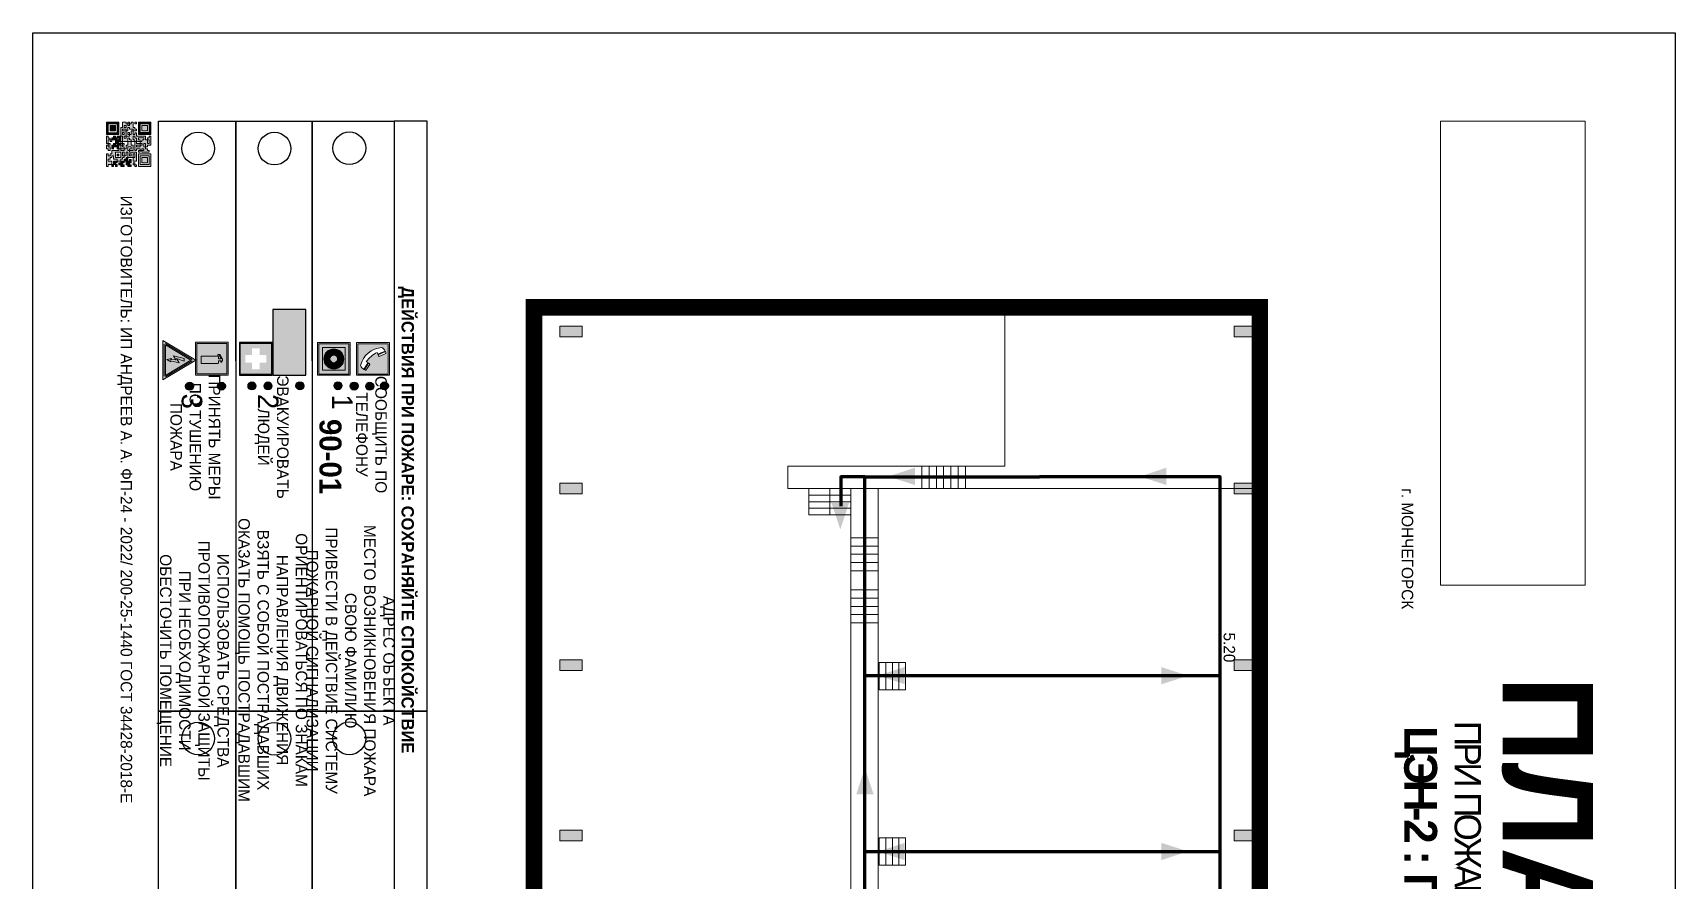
# Model space of a CAD drawing. Header units: millimetres. Extents: x 13810 to 67229, y 12374 to 21950.
# Drawn here: x 30417.2 to 30817.2, y 14943.4 to 15149.9 of the extents above; entities that cross this region are included whole.
import ezdxf

# ---------------------------------------------------------------- set-up
doc = ezdxf.new("R2010")
doc.units = ezdxf.units.MM
doc.layers.add('План_Штампы', color=7, linetype='Continuous')
doc.styles.add('обычный', font='arial.ttf')
picture_1 = doc.add_image_def('image1.jpg', size_in_pixel=(337, 105))

# ---------------------------------------------------------------- blocks, each defined once
blk = doc.blocks.new('A$C3E6D3DDE')
at = {"lineweight": 5}
h = blk.add_hatch(color=40, dxfattribs=at)
h.paths.add_polyline_path([(24.1, 1.45), (16.46, -11.35), (31.74, -11.35)])
h.paths.add_polyline_path([(24.09, -0.46), (30.03, -10.41), (18.14, -10.41)], flags=16)
h.paths.add_polyline_path([(24.54, -3.08), (23.41, -6.02), (25.13, -5.01), (24.33, -8.5), (24.82, -8.27), (23.79, -9.86), (23.4, -8.04), (23.8, -8.43), (24.04, -6.29), (22.39, -7.25), (23.44, -3.08)], flags=0)
h = blk.add_hatch(color=256, dxfattribs=at)
h.paths.add_polyline_path([(24.37, 0.03, 0.567511), (23.82, 0.03), (17.59, -10.4, 0.582454), (17.86, -10.88), (30.32, -10.88, 0.582149), (30.6, -10.4)])
h.paths.add_polyline_path([(24.09, -0.46), (18.14, -10.41), (30.03, -10.41)], flags=16)
h.paths.add_polyline_path([(24.54, -3.08), (23.41, -6.02), (25.13, -5.01), (24.33, -8.5), (24.82, -8.27), (23.79, -9.86), (23.4, -8.04), (23.8, -8.43), (24.04, -6.29), (22.39, -7.25), (23.44, -3.08)], flags=0)
h = blk.add_hatch(color=40, dxfattribs=at)
h.paths.add_polyline_path([(24.09, -0.46), (18.14, -10.41), (30.03, -10.41)])
h.paths.add_polyline_path([(24.82, -8.27), (23.79, -9.86), (23.4, -8.04), (23.8, -8.43), (24.04, -6.29), (22.39, -7.25), (23.44, -3.08), (24.54, -3.08), (23.41, -6.02), (25.13, -5.01), (24.33, -8.5)], flags=16)
at = {"color": 40, "lineweight": 5}
for p, q in [((16.46, -11.35), (24.1, 1.45)), ((24.1, 1.45), (31.74, -11.35))]:
    blk.add_line(p, q, dxfattribs=at)
at = {"lineweight": 5}
for p, q in [((17.59, -10.4), (23.82, 0.03)), ((24.37, 0.03), (30.6, -10.4)), ((18.14, -10.41), (24.09, -0.46)), ((23.44, -3.08), (22.39, -7.25)), ((22.39, -7.25), (24.04, -6.29)), ((23.41, -6.02), (24.54, -3.08)), ((25.13, -5.01), (23.41, -6.02)), ((24.54, -3.08), (23.44, -3.08)), ((24.04, -6.29), (23.8, -8.43)), ((24.09, -0.46), (30.03, -10.41)), ((24.33, -8.5), (25.13, -5.01)), ((17.86, -10.88), (30.32, -10.88)), ((18.14, -10.41), (30.03, -10.41)), ((23.8, -8.43), (23.4, -8.04)), ((23.4, -8.04), (23.79, -9.86)), ((23.79, -9.86), (24.82, -8.27)), ((24.82, -8.27), (24.33, -8.5))]:
    blk.add_line(p, q, dxfattribs=at)
at = {"color": 50, "lineweight": 5}
blk.add_line((31.74, -11.35), (16.46, -11.35), dxfattribs=at)
blk = doc.blocks.new('QR')
at = {"lineweight": 0}
h = blk.add_hatch(color=256, dxfattribs=at)
h.dxf.hatch_style = 1
h.paths.add_polyline_path([(9241.16, 2687.38), (9242.01, 2687.38), (9242.01, 2687.83), (9241.59, 2687.83), (9241.59, 2688.68), (9239.45, 2688.68), (9239.45, 2688.25), (9239.86, 2688.25), (9239.86, 2687.83), (9240.29, 2687.83), (9240.29, 2688.25), (9241.16, 2688.25), (9241.16, 2687.83), (9240.29, 2687.83), (9240.29, 2687.38), (9239.45, 2687.38), (9239.45, 2685.22), (9238.57, 2685.22), (9238.57, 2684.8), (9239.02, 2684.8), (9239.02, 2684.37), (9238.13, 2684.37), (9238.13, 2683.92), (9239.02, 2683.92), (9239.02, 2683.5), (9239.44, 2683.5), (9239.44, 2682.64), (9239.87, 2682.64), (9239.87, 2682.18), (9239.44, 2682.18), (9239.44, 2682.64), (9238.13, 2682.64), (9238.13, 2681.76), (9237.71, 2681.76), (9237.71, 2682.64), (9238.13, 2682.64), (9238.13, 2683.07), (9237.27, 2683.07), (9237.27, 2683.51), (9237.71, 2683.51), (9237.71, 2684.37), (9238.13, 2684.37), (9238.13, 2685.22), (9237.71, 2685.22), (9237.71, 2684.8), (9237.28, 2684.8), (9237.28, 2684.38), (9235.98, 2684.38), (9235.98, 2683.92), (9236.4, 2683.92), (9236.4, 2683.49), (9236.84, 2683.49), (9236.84, 2683.07), (9236.4, 2683.07), (9236.4, 2682.64), (9235.98, 2682.64), (9235.98, 2681.76), (9237.29, 2681.76), (9237.29, 2681.33), (9239.43, 2681.33), (9239.43, 2681.76), (9240.74, 2681.76), (9240.74, 2683.05), (9239.87, 2683.05), (9239.87, 2683.5), (9240.29, 2683.5), (9240.29, 2683.91), (9240.74, 2683.91), (9240.74, 2684.81), (9240.29, 2684.81), (9240.29, 2684.79), (9240.29, 2684.37), (9239.45, 2684.37), (9239.45, 2684.8), (9239.87, 2684.8), (9239.87, 2685.21), (9240.74, 2685.21), (9240.74, 2686.1), (9240.29, 2686.1), (9240.29, 2685.64), (9239.86, 2685.64), (9239.86, 2686.95), (9240.29, 2686.95), (9240.29, 2686.52), (9240.74, 2686.52), (9240.74, 2686.1), (9241.16, 2686.1), (9241.16, 2686.53), (9241.59, 2686.53), (9241.59, 2686.1), (9242.02, 2686.1), (9242.02, 2685.21), (9241.59, 2685.21), (9241.59, 2686.1), (9241.16, 2686.1), (9241.16, 2685.21), (9240.74, 2685.21), (9240.74, 2684.81), (9242.89, 2684.81), (9242.89, 2685.22), (9242.47, 2685.22), (9242.47, 2686.11), (9242.89, 2686.11), (9242.89, 2686.52), (9242.46, 2686.52), (9242.46, 2686.95), (9242.89, 2686.95), (9242.89, 2686.52), (9243.32, 2686.52), (9243.32, 2688.26), (9242.9, 2688.26), (9242.9, 2687.83), (9242.47, 2687.83), (9242.47, 2687.38), (9242.01, 2687.38), (9242.01, 2686.94), (9241.16, 2686.94)])
h.paths.add_polyline_path([(9239.02, 2682.18), (9239.02, 2681.76), (9238.54, 2681.76), (9238.54, 2682.18)], flags=16)
h.paths.add_polyline_path([(9237.27, 2682.65), (9237.27, 2682.19), (9236.83, 2682.19), (9236.83, 2682.65)], flags=16)
h = blk.add_hatch(color=256, dxfattribs=at)
h.dxf.hatch_style = 1
h.paths.add_polyline_path([(9238.15, 2687.83), (9236.83, 2687.83), (9236.83, 2686.52), (9238.15, 2686.52)], flags=0)
h.paths.add_polyline_path([(9239.01, 2685.65), (9239.01, 2688.68), (9235.98, 2688.68), (9235.98, 2685.65)])
h.paths.add_polyline_path([(9236.41, 2686.1), (9236.41, 2688.26), (9238.56, 2688.26), (9238.56, 2686.1)], flags=16)
h.paths.add_polyline_path([(9236.83, 2686.52), (9236.83, 2687.83), (9238.15, 2687.83), (9238.15, 2686.52)], flags=0)
h = blk.add_hatch(color=256, dxfattribs=at)
h.dxf.hatch_style = 1
h.paths.add_polyline_path([(9238.15, 2686.52), (9238.15, 2687.83), (9236.83, 2687.83), (9236.83, 2686.52)])
h.paths.add_polyline_path([(9245.91, 2686.52), (9245.91, 2687.83), (9244.59, 2687.83), (9244.59, 2686.52)], flags=0)
h.paths.add_polyline_path([(9246.77, 2685.65), (9246.77, 2688.68), (9243.74, 2688.68), (9243.74, 2685.65)])
h.paths.add_polyline_path([(9244.17, 2686.1), (9244.17, 2688.26), (9246.32, 2688.26), (9246.32, 2686.1)], flags=16)
h.paths.add_polyline_path([(9244.59, 2686.52), (9244.59, 2687.83), (9245.91, 2687.83), (9245.91, 2686.52)], flags=0)
h = blk.add_hatch(color=256, dxfattribs=at)
h.dxf.hatch_style = 1
h.paths.add_polyline_path([(9243.32, 2686.11), (9242.89, 2686.11), (9242.89, 2685.64), (9243.32, 2685.64)])
h.paths.add_polyline_path([(9239.02, 2683.07), (9239.02, 2683.5), (9238.56, 2683.5), (9238.56, 2683.07)])
h.paths.add_polyline_path([(9236.4, 2684.8), (9236.4, 2685.22), (9235.98, 2685.22), (9235.98, 2684.8)])
h.paths.add_polyline_path([(9236.4, 2683.07), (9236.4, 2683.49), (9235.98, 2683.49), (9235.98, 2683.07)])
h = blk.add_hatch(color=256, dxfattribs=at)
h.dxf.hatch_style = 1
h.paths.add_polyline_path([(9240.75, 2681.76), (9240.75, 2681.35), (9241.17, 2681.35), (9241.17, 2681.76)])
h.paths.add_polyline_path([(9241.6, 2682.18), (9241.17, 2682.18), (9241.17, 2681.76), (9241.6, 2681.76)])
h.paths.add_polyline_path([(9242.47, 2681.34), (9242.47, 2682.19), (9242.02, 2682.19), (9242.02, 2681.76), (9241.6, 2681.76), (9241.6, 2681.34)])
h.paths.add_polyline_path([(9239.87, 2678.3), (9239.44, 2678.3), (9239.44, 2677.89), (9241.17, 2677.89), (9241.17, 2678.3), (9240.28, 2678.3), (9240.28, 2678.73), (9239.87, 2678.73)])
h.paths.add_polyline_path([(9240.75, 2678.73), (9240.75, 2679.19), (9240.28, 2679.19), (9240.28, 2678.73)])
h.paths.add_polyline_path([(9241.6, 2678.73), (9241.17, 2678.73), (9241.17, 2678.3), (9241.6, 2678.3)])
h.paths.add_polyline_path([(9242.02, 2678.3), (9241.6, 2678.3), (9241.6, 2677.89), (9242.48, 2677.89), (9242.48, 2678.31), (9242.9, 2678.31), (9242.9, 2678.73), (9242.02, 2678.73)])
h.paths.add_polyline_path([(9246.36, 2684.37), (9246.36, 2684.79), (9245.93, 2684.79), (9245.93, 2684.37)])
h.paths.add_polyline_path([(9246.78, 2685.2), (9246.36, 2685.2), (9246.36, 2684.79), (9246.78, 2684.79)])
h.paths.add_polyline_path([(9245.91, 2687.83), (9244.59, 2687.83), (9244.59, 2686.52), (9245.91, 2686.52)])
h = blk.add_hatch(color=256, dxfattribs=at)
h.dxf.hatch_style = 1
h.paths.add_polyline_path([(9243.32, 2682.64), (9243.32, 2683.07), (9244.62, 2683.07), (9244.62, 2684.37), (9243.74, 2684.37), (9243.74, 2684.8), (9244.62, 2684.8), (9244.62, 2684.37), (9245.48, 2684.37), (9245.48, 2685.22), (9243.32, 2685.22), (9243.32, 2683.5), (9242.89, 2683.5), (9242.89, 2683.06), (9242.01, 2683.06), (9242.01, 2683.91), (9242.47, 2683.91), (9242.47, 2683.5), (9242.89, 2683.5), (9242.89, 2684.38), (9241.59, 2684.38), (9241.59, 2683.91), (9240.74, 2683.91), (9240.74, 2683.05), (9241.59, 2683.05), (9241.59, 2682.64), (9242.47, 2682.64), (9242.47, 2682.19), (9242.91, 2682.19), (9242.91, 2681.34), (9242.48, 2681.34), (9242.48, 2680.91), (9242.91, 2680.91), (9242.91, 2679.17), (9243.75, 2679.17), (9243.75, 2678.73), (9244.2, 2678.73), (9244.2, 2678.3), (9243.75, 2678.3), (9243.75, 2677.88), (9246.78, 2677.88), (9246.78, 2678.3), (9246.35, 2678.3), (9246.35, 2679.19), (9245.48, 2679.19), (9245.48, 2678.31), (9245.05, 2678.31), (9245.05, 2678.73), (9244.62, 2678.73), (9244.62, 2679.19), (9244.2, 2679.19), (9244.2, 2679.61), (9245.05, 2679.61), (9245.05, 2680.46), (9245.48, 2680.46), (9245.48, 2681.34), (9245.04, 2681.34), (9245.04, 2681.76), (9244.63, 2681.76), (9244.63, 2682.19), (9244.21, 2682.19), (9244.21, 2681.76), (9243.32, 2681.76), (9243.32, 2682.19), (9244.21, 2682.19), (9244.21, 2682.64)])
h.paths.add_polyline_path([(9243.75, 2683.49), (9243.75, 2683.92), (9244.21, 2683.92), (9244.21, 2683.49)], flags=16)
h.paths.add_polyline_path([(9243.32, 2681.34), (9244.63, 2681.34), (9244.63, 2680.04), (9243.32, 2680.04)], flags=16)
h.paths.add_polyline_path([(9243.76, 2680.89), (9244.18, 2680.89), (9244.18, 2680.48), (9243.76, 2680.48)], flags=0)
h = blk.add_hatch(color=256, dxfattribs=at)
h.dxf.hatch_style = 1
h.paths.add_polyline_path([(9235.98, 2680.9), (9235.98, 2677.86), (9239.02, 2677.86), (9239.02, 2680.9)])
h.paths.add_polyline_path([(9238.57, 2680.48), (9238.57, 2678.32), (9236.41, 2678.32), (9236.41, 2680.48)], flags=16)
h.paths.add_polyline_path([(9238.15, 2680.05), (9238.15, 2678.74), (9236.83, 2678.74), (9236.83, 2680.05)], flags=0)
h = blk.add_hatch(color=256, dxfattribs=at)
h.dxf.hatch_style = 1
h.paths.add_polyline_path([(9238.15, 2680.05), (9236.83, 2680.05), (9236.83, 2678.74), (9238.15, 2678.74)])
h = blk.add_hatch(color=256, dxfattribs=at)
h.dxf.hatch_style = 1
h.paths.add_polyline_path([(9242.02, 2680.46), (9242.48, 2680.46), (9242.48, 2680.91), (9241.58, 2680.91), (9241.58, 2681.35), (9241.17, 2681.35), (9241.17, 2680.91), (9240.75, 2680.91), (9240.75, 2681.33), (9239.43, 2681.33), (9239.43, 2680.46), (9239.86, 2680.46), (9239.86, 2680.92), (9240.3, 2680.92), (9240.3, 2680.46), (9239.86, 2680.46), (9239.86, 2680.04), (9239.44, 2680.04), (9239.44, 2679.62), (9239.86, 2679.62), (9239.86, 2679.19), (9240.29, 2679.19), (9240.29, 2680.03), (9241.18, 2680.03), (9241.18, 2680.47), (9241.6, 2680.47), (9241.6, 2680.03), (9241.18, 2680.03), (9241.18, 2679.61), (9241.6, 2679.61), (9241.6, 2679.19), (9242.47, 2679.19), (9242.47, 2679.6), (9242.02, 2679.6)])
h = blk.add_hatch(color=256, dxfattribs=at)
h.dxf.hatch_style = 1
h.paths.add_polyline_path([(9244.18, 2680.48), (9244.18, 2680.89), (9243.76, 2680.89), (9243.76, 2680.48)])
h = blk.add_hatch(color=256, dxfattribs=at)
h.dxf.hatch_style = 1
h.paths.add_polyline_path([(9246.36, 2683.07), (9246.78, 2683.07), (9246.78, 2683.92), (9246.36, 2683.92), (9246.36, 2683.49), (9245.92, 2683.49), (9245.92, 2683.92), (9245.06, 2683.92), (9245.06, 2683.49), (9245.48, 2683.49), (9245.48, 2683.07), (9244.62, 2683.07), (9244.62, 2682.65), (9245.05, 2682.65), (9245.05, 2682.18), (9245.48, 2682.18), (9245.48, 2682.65), (9246.36, 2682.65)])
h.paths.add_polyline_path([(9246.78, 2682.18), (9246.36, 2682.18), (9246.36, 2681.75), (9245.92, 2681.75), (9245.92, 2682.18), (9245.48, 2682.18), (9245.48, 2681.34), (9245.48, 2681.34), (9245.94, 2681.34), (9245.94, 2680.91), (9246.36, 2680.91), (9246.36, 2681.34), (9246.78, 2681.34)])
h = blk.add_hatch(color=256, dxfattribs=at)
h.dxf.hatch_style = 1
h.paths.add_polyline_path([(9245.93, 2680.04), (9245.93, 2680.46), (9245.48, 2680.46), (9245.48, 2679.62), (9246.35, 2679.62), (9246.35, 2680.04)])
h.paths.add_polyline_path([(9246.78, 2680.04), (9246.78, 2680.46), (9246.35, 2680.46), (9246.35, 2680.04)])
h.paths.add_polyline_path([(9246.78, 2679.18), (9246.78, 2679.62), (9246.35, 2679.62), (9246.35, 2679.18)])
for points in [[(9237.71, 2685.22), (9238.13, 2685.22), (9238.13, 2684.37), (9237.71, 2684.37), (9237.71, 2683.51), (9237.27, 2683.51), (9237.27, 2683.07), (9238.13, 2683.07), (9238.13, 2682.64), (9237.71, 2682.64), (9237.71, 2681.76), (9238.13, 2681.76), (9238.13, 2682.64), (9239.44, 2682.64), (9239.44, 2683.5), (9239.02, 2683.5), (9239.02, 2683.07), (9238.56, 2683.07), (9238.56, 2683.5), (9239.02, 2683.5), (9239.02, 2683.92), (9238.13, 2683.92), (9238.13, 2684.37), (9239.02, 2684.37), (9239.02, 2684.8), (9238.57, 2684.8), (9238.57, 2685.22), (9239.45, 2685.22), (9239.45, 2687.38), (9240.29, 2687.38), (9240.29, 2687.83), (9239.86, 2687.83), (9239.86, 2688.25), (9239.45, 2688.25), (9239.45, 2688.68), (9241.59, 2688.68), (9241.59, 2687.83), (9242.01, 2687.83), (9242.01, 2687.38), (9242.47, 2687.38), (9242.47, 2687.83), (9242.9, 2687.83), (9242.9, 2688.26), (9243.32, 2688.26), (9243.32, 2686.52), (9242.89, 2686.52), (9242.89, 2686.11), (9243.32, 2686.11), (9243.32, 2685.64), (9242.89, 2685.64), (9242.89, 2686.11), (9242.47, 2686.11), (9242.47, 2685.22), (9242.89, 2685.22), (9242.89, 2684.81), (9240.74, 2684.81), (9240.74, 2683.91), (9241.59, 2683.91), (9241.59, 2684.38), (9242.89, 2684.38), (9242.89, 2683.5), (9242.47, 2683.5), (9242.47, 2683.91), (9242.01, 2683.91), (9242.01, 2683.06), (9242.89, 2683.06), (9242.89, 2683.5), (9243.32, 2683.5), (9243.32, 2685.22), (9245.48, 2685.22), (9245.48, 2684.37), (9244.62, 2684.37), (9244.62, 2683.07), (9245.48, 2683.07), (9245.48, 2683.49), (9245.06, 2683.49), (9245.06, 2683.92), (9245.92, 2683.92), (9245.92, 2683.49), (9246.36, 2683.49), (9246.36, 2683.92), (9246.78, 2683.92), (9246.78, 2683.07), (9246.36, 2683.07), (9246.36, 2682.65), (9245.48, 2682.65), (9245.48, 2682.18), (9245.92, 2682.18), (9245.92, 2681.75), (9246.36, 2681.75), (9246.36, 2682.18), (9246.78, 2682.18), (9246.78, 2681.34), (9246.36, 2681.34), (9246.36, 2680.91), (9245.94, 2680.91), (9245.94, 2681.34), (9245.48, 2681.34), (9245.48, 2680.46), (9245.93, 2680.46), (9245.93, 2680.04), (9246.35, 2680.04), (9246.35, 2680.46), (9246.78, 2680.46), (9246.78, 2680.04), (9246.78, 2680.04), (9246.35, 2680.04), (9246.35, 2679.62), (9246.78, 2679.62), (9246.78, 2679.18), (9246.35, 2679.18), (9246.35, 2678.3), (9246.78, 2678.3), (9246.78, 2677.88), (9243.75, 2677.88), (9243.75, 2678.3), (9244.2, 2678.3), (9244.2, 2678.73), (9243.75, 2678.73), (9243.75, 2679.17), (9242.91, 2679.17), (9242.91, 2680.91), (9242.48, 2680.91), (9242.48, 2680.46), (9242.02, 2680.46), (9242.02, 2679.6), (9242.47, 2679.6), (9242.47, 2679.19), (9241.6, 2679.19), (9241.6, 2679.61), (9241.18, 2679.61), (9241.18, 2680.03), (9240.29, 2680.03), (9240.29, 2679.19), (9240.75, 2679.19), (9240.75, 2678.73), (9240.28, 2678.73), (9240.28, 2678.3), (9241.17, 2678.3), (9241.17, 2678.73), (9241.6, 2678.73), (9241.6, 2678.3), (9242.02, 2678.3), (9242.02, 2678.73), (9242.9, 2678.73), (9242.9, 2678.31), (9242.48, 2678.31), (9242.48, 2677.89), (9241.6, 2677.89), (9241.6, 2678.3), (9241.17, 2678.3), (9241.17, 2677.89), (9239.44, 2677.89), (9239.44, 2678.3), (9239.87, 2678.3), (9239.87, 2678.73), (9240.28, 2678.73), (9240.28, 2679.19), (9240.29, 2679.19), (9239.86, 2679.19), (9239.86, 2679.62), (9239.44, 2679.62), (9239.44, 2680.04), (9239.86, 2680.04), (9239.86, 2680.46), (9239.43, 2680.46), (9239.43, 2681.33), (9237.29, 2681.33), (9237.29, 2681.76), (9235.98, 2681.76), (9235.98, 2682.64), (9236.4, 2682.64), (9236.4, 2683.07), (9235.98, 2683.07), (9235.98, 2683.49), (9236.4, 2683.49), (9236.4, 2683.92), (9235.98, 2683.92), (9235.98, 2684.38), (9237.28, 2684.38), (9237.28, 2684.8), (9237.71, 2684.8), (9237.71, 2685.22), (9237.92, 2685.22)], [(9240.74, 2685.21), (9239.87, 2685.21), (9239.87, 2684.8), (9239.45, 2684.8), (9239.45, 2684.37), (9240.29, 2684.37), (9240.29, 2684.79), (9240.29, 2684.81), (9240.74, 2684.81), (9240.74, 2685.21), (9239.87, 2685.21)], [(9240.74, 2686.1), (9240.74, 2686.52), (9240.29, 2686.52), (9240.29, 2686.95), (9239.86, 2686.95), (9239.86, 2685.64), (9240.29, 2685.64), (9240.29, 2686.1), (9240.74, 2686.1), (9240.74, 2686.52)], [(9244.62, 2684.37), (9244.62, 2684.8), (9243.74, 2684.8), (9243.74, 2684.37), (9244.62, 2684.37)], [(9240.74, 2683.05), (9240.74, 2681.76), (9239.43, 2681.76), (9239.43, 2681.33), (9240.75, 2681.33), (9240.75, 2681.35), (9240.75, 2680.91), (9241.17, 2680.91), (9241.17, 2681.35), (9241.58, 2681.35), (9241.58, 2680.91), (9242.48, 2680.91), (9242.48, 2681.34), (9242.91, 2681.34), (9242.91, 2682.19), (9242.47, 2682.19), (9242.47, 2682.64), (9241.59, 2682.64), (9241.59, 2683.05), (9240.74, 2683.05)], [(9239.86, 2680.46), (9239.86, 2680.92), (9240.3, 2680.92), (9240.3, 2680.46), (9239.86, 2680.46)], [(9240.74, 2683.91), (9240.29, 2683.91), (9240.29, 2683.5), (9239.87, 2683.5), (9239.87, 2683.05), (9240.74, 2683.05), (9240.74, 2683.91)], [(9241.6, 2681.76), (9242.02, 2681.76), (9242.02, 2682.19), (9242.47, 2682.19), (9242.47, 2681.34), (9241.6, 2681.34), (9241.6, 2681.76)], [(9244.62, 2683.07), (9243.32, 2683.07), (9243.32, 2682.64), (9244.21, 2682.64), (9244.21, 2682.19), (9243.32, 2682.19), (9243.32, 2681.76), (9244.21, 2681.76), (9244.21, 2682.19), (9244.63, 2682.19), (9244.63, 2681.76), (9245.04, 2681.76), (9245.04, 2681.34), (9245.48, 2681.34)], [(9245.48, 2680.46), (9245.05, 2680.46), (9245.05, 2679.61), (9244.2, 2679.61), (9244.2, 2679.19), (9244.62, 2679.19), (9244.62, 2678.73), (9245.05, 2678.73), (9245.05, 2678.31), (9245.48, 2678.31), (9245.48, 2679.19), (9246.35, 2679.19), (9246.35, 2679.07)], [(9245.48, 2682.18), (9245.05, 2682.18), (9245.05, 2682.65), (9244.62, 2682.65), (9244.62, 2683.07)], [(9245.48, 2682.18), (9245.48, 2681.34)], [(9246.35, 2679.62), (9245.48, 2679.62), (9245.48, 2680.46)], [(9245.48, 2680.46), (9245.48, 2679.62), (9246.35, 2679.62), (9246.35, 2680.04), (9245.93, 2680.04), (9245.93, 2680.46), (9245.48, 2680.46), (9245.48, 2679.62)], [(9246.35, 2679.62), (9246.35, 2679.18)]]:
    blk.add_lwpolyline(points, dxfattribs=at)
for points in [[(9235.98, 2685.65), (9239.01, 2685.65), (9239.01, 2688.68), (9235.98, 2688.68)], [(9236.41, 2688.26), (9238.56, 2688.26), (9238.56, 2686.1), (9236.41, 2686.1)], [(9240.29, 2687.83), (9241.16, 2687.83), (9241.16, 2688.25), (9240.29, 2688.25)], [(9240.29, 2688.25), (9241.16, 2688.25), (9241.16, 2687.83), (9240.29, 2687.83)], [(9243.74, 2685.65), (9246.77, 2685.65), (9246.77, 2688.68), (9243.74, 2688.68)], [(9244.17, 2688.26), (9246.32, 2688.26), (9246.32, 2686.1), (9244.17, 2686.1)], [(9235.98, 2684.8), (9236.4, 2684.8), (9236.4, 2685.22), (9235.98, 2685.22)], [(9236.83, 2687.83), (9238.15, 2687.83), (9238.15, 2686.52), (9236.83, 2686.52)], [(9241.16, 2686.1), (9240.74, 2686.1), (9240.74, 2685.21), (9241.16, 2685.21)], [(9242.01, 2687.38), (9241.16, 2687.38), (9241.16, 2686.94), (9242.01, 2686.94)], [(9241.16, 2687.38), (9242.01, 2687.38), (9242.01, 2686.94), (9241.16, 2686.94)], [(9241.16, 2686.53), (9241.59, 2686.53), (9241.59, 2686.1), (9241.16, 2686.1)], [(9241.59, 2686.1), (9242.02, 2686.1), (9242.02, 2685.21), (9241.59, 2685.21)], [(9242.89, 2686.52), (9242.46, 2686.52), (9242.46, 2686.95), (9242.89, 2686.95)], [(9244.59, 2687.83), (9245.91, 2687.83), (9245.91, 2686.52), (9244.59, 2686.52)], [(9245.93, 2684.79), (9246.36, 2684.79), (9246.36, 2684.37), (9245.93, 2684.37)], [(9246.36, 2685.2), (9246.78, 2685.2), (9246.78, 2684.79), (9246.36, 2684.79)], [(9235.98, 2677.86), (9239.02, 2677.86), (9239.02, 2680.9), (9235.98, 2680.9)], [(9236.4, 2683.07), (9236.84, 2683.07), (9236.84, 2683.49), (9236.4, 2683.49)], [(9236.41, 2680.48), (9238.57, 2680.48), (9238.57, 2678.32), (9236.41, 2678.32)], [(9236.83, 2682.19), (9237.27, 2682.19), (9237.27, 2682.65), (9236.83, 2682.65)], [(9236.83, 2680.05), (9238.15, 2680.05), (9238.15, 2678.74), (9236.83, 2678.74)], [(9238.54, 2682.18), (9239.02, 2682.18), (9239.02, 2681.76), (9238.54, 2681.76)], [(9239.44, 2682.64), (9239.87, 2682.64), (9239.87, 2682.18), (9239.44, 2682.18)], [(9240.75, 2681.76), (9241.17, 2681.76), (9241.17, 2681.35), (9240.75, 2681.35)], [(9241.17, 2682.18), (9241.6, 2682.18), (9241.6, 2681.76), (9241.17, 2681.76)], [(9241.18, 2680.03), (9241.6, 2680.03), (9241.6, 2680.47), (9241.18, 2680.47)], [(9243.32, 2680.04), (9244.63, 2680.04), (9244.63, 2681.34), (9243.32, 2681.34)], [(9243.75, 2683.92), (9244.21, 2683.92), (9244.21, 2683.49), (9243.75, 2683.49)], [(9243.76, 2680.89), (9244.18, 2680.89), (9244.18, 2680.48), (9243.76, 2680.48)]]:
    blk.add_lwpolyline(points, close=True, dxfattribs=at)
blk = doc.blocks.new('A$C456E1F9C')
at = {"lineweight": 5}
h = blk.add_hatch(color=242, dxfattribs=at)
h.paths.add_polyline_path([(0.51, -1.47), (0.51, -13.26), (12.29, -13.26), (12.29, -1.47)])
h.paths.add_polyline_path([(5.42, -4.95, -0.254479), (4.78, -5.4), (3.52, -2.53, -0.209735), (4.23, -2.4)], flags=16)
h.paths.add_polyline_path([(8.53, -8.6), (10.87, -10.17), (10.54, -10.76), (8.03, -9.13, -0.192251)], flags=16)
h.paths.add_polyline_path([(4.61, -5.49, 0.005518), (3.87, -5.72, 0.128647), (7.49, -10.01, 0.00809), (7.83, -9.33), (10.47, -10.97, -0.16736), (8.99, -12.25, -0.327862), (1.95, -3.95, -0.166952), (3.36, -2.62)], flags=16)
at = {"color": 242, "lineweight": 5}
for p, q in [((0, -13.77), (0, -0.97)), ((12.8, -0.97), (0, -0.97)), ((4.61, -5.49), (3.36, -2.62)), ((3.52, -2.53), (4.78, -5.4)), ((4.23, -2.4), (5.42, -4.95)), ((12.8, -13.77), (12.8, -0.97)), ((7.83, -9.33), (10.47, -10.97)), ((8.03, -9.13), (10.54, -10.76)), ((10.81, -10.12), (8.53, -8.6)), ((10.54, -10.76), (10.8, -10.3)), ((10.8, -10.3), (10.81, -10.12)), ((0, -13.77), (12.8, -13.77))]:
    blk.add_line(p, q, dxfattribs=at)
blk.add_lwpolyline([(0.51, -1.47), (12.29, -1.47), (12.29, -13.26), (0.51, -13.26)], close=True, dxfattribs=at)
for centre, radius, start, end in [((4.59, -5.34), 2.99, 114.28453, 152.19739), ((11.12, -3.31), 9.19, 183.99153, 256.60086), ((4.02, -3.27), 0.891, 76.32839, 123.70924), ((14.98, -39.1), 35.17, 107.14873, 108.41345), ((13.86, -0.94), 11.08, 205.55365, 234.87622), ((4.68, -4.59), 0.824, 276.9621, 334.07228), ((-13.31, 0.8), 23.44, 332.54871, 334.40268), ((8.94, -9.5), 0.989, 114.40924, 157.93883), ((7.87, -9.46), 3, 291.92908, 329.9329)]:
    blk.add_arc(centre, radius, start, end, dxfattribs=at)
blk = doc.blocks.new('A$C54414219')
at = {"true_color": 0xffffff}
h = blk.add_hatch(color=7, dxfattribs=at)
h.paths.add_polyline_path([(2.39, -9.45), (2.39, -18.3), (11.23, -18.3), (11.23, -9.45)], flags=0)
h.paths.add_polyline_path([(10.71, -13.87, -1), (2.92, -13.87, -1)], flags=0)
h.paths.add_polyline_path([(8.3, -13.87, -1), (5.33, -13.87, -1)], flags=0)
h.paths.add_polyline_path([(0.41, -7.47), (0.41, -20.27), (13.21, -20.27), (13.21, -7.47)])
h.paths.add_polyline_path([(0.92, -19.77), (12.71, -19.77), (12.71, -7.98), (0.92, -7.98)], flags=16)
h.paths.add_polyline_path([(11.23, -9.45), (11.23, -18.3), (2.39, -18.3), (2.39, -9.45)], flags=0)
at = {"lineweight": 5}
h = blk.add_hatch(color=242, dxfattribs=at)
h.paths.add_polyline_path([(12.71, -7.98), (0.92, -7.98), (0.92, -19.77), (12.71, -19.77)])
h.paths.add_polyline_path([(11.23, -18.3), (2.39, -18.3), (2.39, -9.45), (11.23, -9.45)], flags=16)
h.paths.add_polyline_path([(10.71, -13.87, -1), (2.92, -13.87, -1)], flags=0)
h.paths.add_polyline_path([(8.3, -13.87, -1), (5.33, -13.87, -1)], flags=0)
at = {"true_color": 0xffffff}
h = blk.add_hatch(color=7, dxfattribs=at)
h.paths.add_polyline_path([(2.39, -9.45), (2.39, -18.3), (11.23, -18.3), (11.23, -9.45)])
h.paths.add_polyline_path([(10.71, -13.87, -1), (2.92, -13.87, -1)], flags=16)
h.paths.add_polyline_path([(8.3, -13.87, -1), (5.33, -13.87, -1)], flags=0)
at = {"lineweight": 5}
h = blk.add_hatch(color=242, dxfattribs=at)
h.paths.add_polyline_path([(2.92, -13.87, 1), (10.71, -13.87, 1)])
h.paths.add_polyline_path([(8.3, -13.87, -1), (5.33, -13.87, -1)], flags=16)
at = {"color": 242, "lineweight": 5}
for p, q in [((0.41, -20.27), (0.41, -7.47)), ((0.41, -7.47), (13.21, -7.47)), ((0.41, -7.47), (13.21, -7.47)), ((13.21, -20.27), (13.21, -7.47)), ((0.41, -20.27), (13.21, -20.27))]:
    blk.add_line(p, q, dxfattribs=at)
for points in [[(0.92, -7.98), (12.71, -7.98), (12.71, -19.77), (0.92, -19.77)], [(2.39, -9.45), (11.23, -9.45), (11.23, -18.3), (2.39, -18.3)]]:
    blk.add_lwpolyline(points, close=True, dxfattribs=at)
for radius in [3.89, 1.49]:
    blk.add_circle((6.81, -13.87), radius, dxfattribs=at)
blk = doc.blocks.new('A$C32E8229D')
at = {"true_color": 0xffffff}
blk.add_hatch(color=7, dxfattribs=at).paths.add_polyline_path([(0, 0), (0, -8), (16, -8), (16, 0)])
h = blk.add_hatch(color=126)
h.paths.add_polyline_path([(0.2, -0.2), (15.8, -0.2), (15.8, -7.8), (0.2, -7.8)])
h.paths.add_polyline_path([(13.49, -2.05), (12.08, -2.05), (11.37, -2.63, 0.162397), (11.29, -2.84), (11.29, -3.63), (10.35, -3.63), (10.35, -4.05), (11.68, -4.05), (11.68, -3.48), (12.26, -4.28), (11.29, -5.1), (11.29, -6.78), (11.85, -6.78), (11.85, -5.44), (12.8, -4.64), (12.8, -5.94), (14.46, -5.94), (14.46, -5.39), (13.45, -5.39), (13.45, -3.97), (12.46, -2.59), (13.15, -2.59), (13.69, -3.34), (14.18, -3)], flags=16)
h.paths.add_polyline_path([(10.74, -1.82, 1), (11.8, -1.82, 1)], flags=16)
h.paths.add_polyline_path([(9.39, -3.59), (5.99, -3.59), (6.56, -3.03), (5.91, -3.03), (5.1, -3.83), (5.91, -4.64), (6.56, -4.64), (5.99, -4.09), (9.39, -4.09)], flags=16)
h.paths.add_polyline_path([(4.29, -1.08), (1.72, -1.08), (1.72, -6.6), (4.29, -6.6)], flags=16)
at = {"color": 126}
blk.add_lwpolyline([(16, -8), (0, -8), (0, 0), (16, 0)], close=True, dxfattribs=at)
blk = doc.blocks.new('A$C18900ED3')
h = blk.add_hatch(color=126)
h.paths.add_polyline_path([(-0.18, -0.18), (-7.02, -0.18), (-7.02, -7.02), (-0.18, -7.02)])
h.paths.add_polyline_path([(-5.89, -4.46), (-5.89, -2.77), (-4.46, -2.77), (-4.46, -1.31), (-2.77, -1.31), (-2.77, -2.77), (-1.33, -2.77), (-1.33, -4.46), (-2.77, -4.46), (-2.77, -5.89), (-4.46, -5.89), (-4.46, -4.46)], flags=16)
at = {"color": 126}
for p, q in [((-7.2, 0), (-7.2, -7.2)), ((0, 0), (-7.2, 0)), ((0, -7.2), (0, 0)), ((-7.02, -7.02), (-7.02, -0.18)), ((-7.02, -0.18), (-0.18, -0.18)), ((-0.18, -0.18), (-0.18, -7.02)), ((-7.2, -7.2), (0, -7.2)), ((-0.18, -7.02), (-7.02, -7.02))]:
    blk.add_line(p, q, dxfattribs=at)
blk = doc.blocks.new('A$C3AD82952')
at = {"true_color": 0xf5f5ff}
h = blk.add_hatch(color=7, dxfattribs=at)
h.dxf.hatch_style = 1
h.paths.add_polyline_path([(8.21, 8.73, 0.414214), (7.89, 9.05), (7.22, 9.05), (7.22, 9.92), (7.59, 9.92, 1), (7.57, 10.36), (7.22, 10.36), (7.22, 10.6), (6.43, 10.6), (6.43, 10.36), (6.01, 10.36), (4.74, 9.59), (4.74, 8.69), (4.98, 8.73), (4.98, 9.26), (6.12, 9.91), (6.43, 9.91), (6.43, 9.05), (5.76, 9.05, 0.414214), (5.44, 8.73), (5.44, 2.2), (8.21, 2.2)], flags=0)
h.paths.add_polyline_path([(12.8, 12.8), (0, 12.8), (0, 0), (12.8, 0)])
h.paths.add_polyline_path([(0.51, 12.29), (12.29, 12.29), (12.29, 0.51), (0.51, 0.51)], flags=16)
h.paths.add_polyline_path([(4.74, 9.59), (6.01, 10.36), (6.43, 10.36), (6.43, 10.6), (7.22, 10.6), (7.22, 10.36), (7.59, 10.36, -0.94586), (7.59, 9.92), (7.22, 9.92), (7.22, 9.05), (7.89, 9.05, -0.414214), (8.21, 8.73), (8.21, 2.2), (5.44, 2.2), (5.44, 8.73, -0.414214), (5.76, 9.05), (6.43, 9.05), (6.43, 9.91), (6.12, 9.91), (4.98, 9.26), (4.98, 8.73), (4.74, 8.69)], flags=0)
h = blk.add_hatch(color=242)
h.dxf.hatch_style = 1
h.paths.add_polyline_path([(12.29, 12.29), (0.51, 12.29), (0.51, 0.51), (12.29, 0.51)])
h.paths.add_polyline_path([(4.74, 8.69), (4.74, 9.59), (6.01, 10.36), (6.43, 10.36), (6.43, 10.6), (7.22, 10.6), (7.22, 10.36), (7.59, 10.36, -0.94586), (7.59, 9.92), (7.22, 9.92), (7.22, 9.05), (7.89, 9.05, -0.414214), (8.21, 8.73), (8.21, 2.2), (5.44, 2.2), (5.44, 8.73, -0.414214), (5.76, 9.05), (6.43, 9.05), (6.43, 9.91), (6.12, 9.91), (4.98, 9.26), (4.98, 8.73)], flags=16)
h = blk.add_hatch(color=7, dxfattribs=at)
h.dxf.hatch_style = 1
h.paths.add_polyline_path([(8.21, 8.73, 0.414214), (7.89, 9.05), (7.22, 9.05), (7.22, 9.92), (7.59, 9.92, 1), (7.57, 10.36), (7.22, 10.36), (7.22, 10.6), (6.43, 10.6), (6.43, 10.36), (6.01, 10.36), (4.74, 9.59), (4.74, 8.69), (4.98, 8.73), (4.98, 9.26), (6.12, 9.91), (6.43, 9.91), (6.43, 9.05), (5.76, 9.05, 0.414214), (5.44, 8.73), (5.44, 2.2), (8.21, 2.2)])
at = {"color": 242, "lineweight": 5}
for p, q in [((0, 0), (0, 12.8)), ((0, 12.8), (12.8, 12.8)), ((6.01, 10.36), (4.74, 9.59)), ((4.74, 9.59), (4.74, 8.69)), ((4.74, 8.69), (4.98, 8.73)), ((4.98, 9.26), (6.12, 9.91)), ((4.98, 8.73), (4.98, 9.26)), ((5.44, 2.2), (5.44, 8.73)), ((5.76, 9.05), (6.43, 9.05)), ((6.01, 10.36), (6.43, 10.36)), ((6.12, 9.91), (6.43, 9.91)), ((7.22, 10.6), (6.43, 10.6)), ((6.43, 10.6), (6.43, 10.36)), ((6.43, 9.91), (6.43, 9.05)), ((7.22, 10.36), (7.22, 10.6)), ((7.59, 10.36), (7.22, 10.36)), ((7.22, 9.05), (7.22, 9.92)), ((7.59, 9.92), (7.22, 9.92)), ((7.89, 9.05), (7.22, 9.05)), ((8.21, 2.2), (8.21, 8.73)), ((12.8, 0), (12.8, 12.8)), ((0, 0), (12.8, 0)), ((5.44, 2.2), (8.21, 2.2))]:
    blk.add_line(p, q, dxfattribs=at)
blk.add_lwpolyline([(0.51, 12.29), (12.29, 12.29), (12.29, 0.51), (0.51, 0.51)], close=True, dxfattribs=at)
for centre, radius, start, end in [((5.76, 8.73), 0.32, 90, 180), ((7.58, 10.14), 0.223, 273.18746, 86.81254), ((7.89, 8.73), 0.32, 0, 90)]:
    blk.add_arc(centre, radius, start, end, dxfattribs=at)

msp = doc.modelspace()

# ---------------------------------------------------------------- hatches: boundary and pattern name
at = {"lineweight": 0}
h = msp.add_hatch(color=256, dxfattribs=at)
h.dxf.hatch_style = 1
h.paths.add_polyline_path([(30545.59, 15078.4), (30545.59, 15075.79), (30550.98, 15075.79), (30550.98, 15078.4)])
h = msp.add_hatch(color=256, dxfattribs=at)
h.dxf.hatch_style = 1
h.paths.add_polyline_path([(30709.84, 15078.4), (30709.84, 15075.79), (30715.23, 15075.79), (30715.23, 15078.4)])
h = msp.add_hatch(color=256, dxfattribs=at)
h.dxf.hatch_style = 1
h.paths.add_polyline_path([(30455.4, 15064.74, 1), (30455.4, 15062.8, 1)])
h = msp.add_hatch(color=256, dxfattribs=at)
h.dxf.hatch_style = 1
h.paths.add_polyline_path([(30463.17, 15064.74, 1), (30463.17, 15062.81, 1)])
h = msp.add_hatch(color=256, dxfattribs=at)
h.dxf.hatch_style = 1
h.paths.add_polyline_path([(30470.59, 15064.8, 1), (30470.59, 15062.87, 1)])
h = msp.add_hatch(color=256, dxfattribs=at)
h.dxf.hatch_style = 1
h.paths.add_polyline_path([(30474.49, 15064.79, 1), (30474.49, 15062.86, 1)])
h = msp.add_hatch(color=256, dxfattribs=at)
h.dxf.hatch_style = 1
h.paths.add_polyline_path([(30482.27, 15064.83, 1), (30482.27, 15062.9, 1)])
h = msp.add_hatch(color=256, dxfattribs=at)
h.dxf.hatch_style = 1
h.paths.add_polyline_path([(30491.54, 15064.85, 1), (30491.54, 15062.91, 1)])
h = msp.add_hatch(color=256, dxfattribs=at)
h.dxf.hatch_style = 1
h.paths.add_polyline_path([(30495.47, 15064.76, 1), (30495.47, 15062.83, 1)])
h = msp.add_hatch(color=256, dxfattribs=at)
h.dxf.hatch_style = 1
h.paths.add_polyline_path([(30499.28, 15064.72, 1), (30499.28, 15062.79, 1)])
h = msp.add_hatch(color=256, dxfattribs=at)
h.dxf.hatch_style = 1
h.paths.add_polyline_path([(30502.86, 15064.83, 1), (30502.86, 15062.9, 1)])
h = msp.add_hatch(color=256, dxfattribs=at)
h.dxf.hatch_style = 1
h.paths.add_polyline_path([(30545.59, 15040.18), (30545.59, 15037.58), (30550.98, 15037.58), (30550.98, 15040.18)])
h = msp.add_hatch(color=256, dxfattribs=at)
h.dxf.hatch_style = 1
h.paths.add_polyline_path([(30709.84, 15040.18), (30709.84, 15037.58), (30715.23, 15037.58), (30715.23, 15040.18)])
h = msp.add_hatch(color=256, dxfattribs=at)
h.dxf.hatch_style = 1
h.paths.add_polyline_path([(30545.59, 14997.14), (30545.59, 14994.53), (30550.98, 14994.53), (30550.98, 14997.14)])
h = msp.add_hatch(color=256, dxfattribs=at)
h.dxf.hatch_style = 1
h.paths.add_polyline_path([(30709.84, 14997.14), (30709.84, 14994.53), (30715.23, 14994.53), (30715.23, 14997.14)])
h = msp.add_hatch(color=256, dxfattribs=at)
h.dxf.hatch_style = 1
h.paths.add_polyline_path([(30545.59, 14955.6), (30545.59, 14952.99), (30550.98, 14952.99), (30550.98, 14955.6)])
h = msp.add_hatch(color=256, dxfattribs=at)
h.dxf.hatch_style = 1
h.paths.add_polyline_path([(30709.84, 14955.6), (30709.84, 14952.99), (30715.23, 14952.99), (30715.23, 14955.6)])

# ---------------------------------------------------------------- linework, layer by layer
at = {"color": 126, "true_color": 0x008754}
msp.add_lwpolyline([(30817.22, 15149.86), (30817.22, 14549.86), (30417.22, 14549.86), (30417.22, 15149.86)], close=True, dxfattribs=at)
for points in [[(30505.22, 15128.37), (30505.22, 14984.61), (30447.82, 14984.61), (30447.82, 15128.37)], [(30505.22, 15128.37), (30505.22, 14984.61), (30513.27, 14984.61), (30513.27, 15128.37)], [(30505.22, 14984.61), (30505.22, 14840.84), (30447.82, 14840.84), (30447.82, 14984.61)], [(30505.22, 14984.61), (30505.22, 14840.84), (30513.27, 14840.84), (30513.27, 14984.61)]]:
    msp.add_lwpolyline(points, close=True)
for points in [[(30466.65, 15069.96), (30466.65, 15128.37), (30466.65, 14984.61)], [(30485.22, 15069.96), (30485.22, 15128.37), (30485.22, 14984.61)], [(30466.65, 14926.19), (30466.65, 14984.61), (30466.65, 14840.84)], [(30485.22, 14926.19), (30485.22, 14984.61), (30485.22, 14840.84)]]:
    msp.add_lwpolyline(points)
at = {"lineweight": 100, "const_width": 4}
msp.add_lwpolyline([(30716.06, 14752.67), (30716.06, 14699.52), (30539.27, 14699.52), (30539.27, 15082.99), (30716.06, 15082.99), (30716.06, 14752.67)], dxfattribs=at)
at = {"lineweight": 0}
for points in [[(30623.14, 14742.46), (30616.42, 14742.46), (30616.42, 15038.82), (30623.14, 15038.82), (30601.1, 15038.82), (30601.1, 15044.3), (30653.95, 15044.3), (30653.95, 15083.08)], [(30715.75, 14742.57), (30709.67, 14742.57), (30709.67, 14723), (30703.8, 14723), (30703.8, 14738.74), (30623.14, 14738.74), (30623.14, 15038.82), (30716.03, 15038.82)]]:
    msp.add_lwpolyline(points, dxfattribs=at)
for points in [[(30545.59, 15075.79), (30545.59, 15078.4), (30550.98, 15078.4), (30550.98, 15075.79)], [(30709.84, 15075.79), (30709.84, 15078.4), (30715.23, 15078.4), (30715.23, 15075.79)], [(30635.51, 15044.3), (30635.51, 15038.82), (30633.74, 15038.82), (30633.74, 15044.3)], [(30637.28, 15044.3), (30637.28, 15038.82), (30635.51, 15038.82), (30635.51, 15044.3)], [(30639.05, 15044.3), (30639.05, 15038.82), (30637.28, 15038.82), (30637.28, 15044.3)], [(30640.82, 15044.3), (30640.82, 15038.82), (30639.05, 15038.82), (30639.05, 15044.3)], [(30642.59, 15044.3), (30642.59, 15038.82), (30640.82, 15038.82), (30640.82, 15044.3)], [(30644.36, 15044.3), (30644.36, 15038.82), (30642.59, 15038.82), (30642.59, 15044.3)], [(30545.59, 15037.58), (30545.59, 15040.18), (30550.98, 15040.18), (30550.98, 15037.58)], [(30709.84, 15037.58), (30709.84, 15040.18), (30715.23, 15040.18), (30715.23, 15037.58)], [(30606.22, 15037.23), (30611.32, 15037.23), (30611.32, 15038.83), (30606.22, 15038.83)], [(30606.22, 15035.63), (30611.32, 15035.63), (30611.32, 15037.23), (30606.22, 15037.23)], [(30611.32, 15037.23), (30616.42, 15037.23), (30616.42, 15038.83), (30611.32, 15038.83)], [(30611.32, 15035.63), (30616.42, 15035.63), (30616.42, 15037.23), (30611.32, 15037.23)], [(30606.22, 15034.04), (30611.32, 15034.04), (30611.32, 15035.63), (30606.22, 15035.63)], [(30606.22, 15032.44), (30611.32, 15032.44), (30611.32, 15034.04), (30606.22, 15034.04)], [(30611.32, 15034.04), (30616.42, 15034.04), (30616.42, 15035.63), (30611.32, 15035.63)], [(30611.32, 15032.44), (30616.42, 15032.44), (30616.42, 15034.04), (30611.32, 15034.04)], [(30623.14, 15024.83), (30623.14, 15026.84), (30616.42, 15026.84), (30616.42, 15024.83)], [(30623.14, 15022.82), (30623.14, 15024.83), (30616.42, 15024.83), (30616.42, 15022.82)], [(30623.14, 15020.8), (30623.14, 15022.82), (30616.42, 15022.82), (30616.42, 15020.8)], [(30623.14, 15018.79), (30623.14, 15020.8), (30616.42, 15020.8), (30616.42, 15018.79)], [(30623.14, 15012.13), (30623.14, 15014.15), (30616.42, 15014.15), (30616.42, 15012.13)], [(30623.14, 15010.12), (30623.14, 15012.13), (30616.42, 15012.13), (30616.42, 15010.12)], [(30623.14, 15008.11), (30623.14, 15010.12), (30616.42, 15010.12), (30616.42, 15008.11)], [(30623.14, 15006.09), (30623.14, 15008.11), (30616.42, 15008.11), (30616.42, 15006.09)], [(30545.59, 14994.53), (30545.59, 14997.14), (30550.98, 14997.14), (30550.98, 14994.53)], [(30624.96, 14989.8), (30624.96, 14996.47), (30623.36, 14996.47), (30623.36, 14989.8)], [(30626.56, 14989.8), (30626.56, 14996.47), (30624.96, 14996.47), (30624.96, 14989.8)], [(30628.16, 14989.8), (30628.16, 14996.47), (30626.56, 14996.47), (30626.56, 14989.8)], [(30629.75, 14989.8), (30629.75, 14996.47), (30628.16, 14996.47), (30628.16, 14989.8)], [(30709.84, 14994.53), (30709.84, 14997.14), (30715.23, 14997.14), (30715.23, 14994.53)], [(30545.59, 14952.99), (30545.59, 14955.6), (30550.98, 14955.6), (30550.98, 14952.99)], [(30624.96, 14947.07), (30624.96, 14953.73), (30623.36, 14953.73), (30623.36, 14947.07)], [(30626.56, 14947.07), (30626.56, 14953.73), (30624.96, 14953.73), (30624.96, 14947.07)], [(30628.16, 14947.07), (30628.16, 14953.73), (30626.56, 14953.73), (30626.56, 14947.07)], [(30629.75, 14947.07), (30629.75, 14953.73), (30628.16, 14953.73), (30628.16, 14947.07)], [(30709.84, 14952.99), (30709.84, 14955.6), (30715.23, 14955.6), (30715.23, 14952.99)]]:
    msp.add_lwpolyline(points, close=True, dxfattribs=at)
at = {"color": 126, "lineweight": 100, "true_color": 0x008754}
for points in [[(30619.84, 14767.12), (30619.84, 15041.71), (30614.01, 15041.71), (30614.01, 15034.52)], [(30619.84, 15041.71), (30662.41, 15041.71)], [(30706.41, 14753.25), (30706.41, 15041.71), (30662.41, 15041.71)], [(30619.84, 14993.26), (30706.41, 14993.26)], [(30619.84, 14950.38), (30706.41, 14950.38)]]:
    msp.add_lwpolyline(points, dxfattribs=at)
for centre, radius in [((30457.49, 15121.71), 3.98), ((30476.07, 15121.65), 3.98), ((30494.3, 15121.75), 3.98), ((30455.4, 15063.77), 0.966), ((30463.17, 15063.78), 0.966), ((30470.59, 15063.83), 0.966), ((30474.49, 15063.83), 0.966), ((30482.27, 15063.87), 0.966), ((30491.54, 15063.88), 0.966), ((30495.47, 15063.8), 0.966), ((30499.28, 15063.76), 0.966), ((30502.86, 15063.86), 0.966), ((30457.49, 14977.95), 3.98), ((30476.07, 14977.89), 3.98), ((30494.3, 14977.98), 3.98)]:
    msp.add_circle(centre, radius)
at = {"layer": 'План_Штампы', "color": 126, "true_color": 0x008754}
for points in [[(30632.06, 15043.91), (30632.05, 15039.69), (30625.59, 15041.77)], [(30693.33, 15043.91), (30693.33, 15039.69), (30686.86, 15041.77)], [(30611.76, 15035.29), (30615.97, 15035.28), (30613.89, 15028.82)], [(30629.6, 14995.39), (30629.59, 14991.18), (30623.13, 14993.26)], [(30692.07, 14991.12), (30692.07, 14995.33), (30698.54, 14993.25)], [(30621.99, 14964.34), (30617.78, 14964.35), (30619.86, 14970.81)], [(30629.57, 14952.52), (30629.56, 14948.31), (30623.1, 14950.39)], [(30692.07, 14948.31), (30692.07, 14952.52), (30698.54, 14950.44)]]:
    msp.add_solid(points, dxfattribs=at)

# ---------------------------------------------------------------- block references
at = {"color": 22, "lineweight": 100, "true_color": 0xbb1e10, "rotation": 270}
msp.add_blockref('QR', (27757.28, 24364.1), dxfattribs=at)
at = {"xscale": -1, "rotation": 270}
msp.add_blockref('A$C32E8229D', (30483.69, 15066.42), dxfattribs=at)
at = {"rotation": 270}
for name, p, xscale, yscale, zscale in [('A$C3E6D3DDE', (30456, 15085.18), 0.625, 0.625, 0.625), ('A$C3AD82952', (30456.81, 15074.47), 0.625, 0.625, 0.625), ('A$C18900ED3', (30475.54, 15066.42), 1.111111111007631, 1.111111111007631, 1.111111111007631), ('A$C54414219', (30499.19, 15074.68), 0.625, 0.625, 0.625), ('A$C456E1F9C', (30504.68, 15074.42), 0.625, 0.625, 0.625)]:
    msp.add_blockref(name, p, dxfattribs=dict(at, xscale=xscale, yscale=yscale, zscale=zscale))

# ---------------------------------------------------------------- texts
at = {"lineweight": 0, "rotation": 270, "style": 'обычный'}
for s, insert, char_height, width, attachment_point in [('\\pi-8.4,l8.4,t8.4;{\\fProxima Nova Rg|b0|i0|c204|p2;ИЗГОТОВИТЕЛЬ: ИП АНДРЕЕВ А. А.\\fProxima Nova Rg|b0|i0|c0|p2; \\fProxima Nova Rg|b0|i0|c204|p2;ФП-24 - 2022/ 200-25-1440 ГОСТ 34428-2018-Е\\H1.2266x; }', (30439.59, 15036.17), 2.8, 191.3484, 5), ('{\\fProxima Nova Rg|b1|i0|c204|p2;ДЕЙСТВИЯ ПРИ ПОЖАРЕ: СОХРАНЯЙТЕ СПОКОЙСТВИЕ\\H1.6644x; }', (30508.09, 15031.21), 3, 175.1736, 5), ('{\\fProxima Nova Rg|b0|i0|c204|p2;ПРИНЯТЬ МЕРЫ \\PПО ТУШЕНИЮ \\PПОЖАРА}', (30456.77, 15051.42), 2.8, 126.6484, 5), ('{\\fProxima Nova Rg|b0|i0|c204|p2;ЭВАКУИРОВАТЬ \\PЛЮДЕЙ}', (30475.35, 15051.38), 2.8, 126.6484, 5), ('{\\fProxima Nova Rg|b0|i0|c204|p2;СООБЩИТЬ ПО \\PТЕЛЕФОНУ}', (30499.67, 15051.99), 2.8, 126.6484, 5), ('{\\fProxima Nova Rg|b0|i0|c204|p2;3\\H1.1967x; }', (30455.94, 15060.1), 5, 126.6484, 5), ('{\\fProxima Nova Rg|b0|i0|c204|p2;2\\H1.1967x; }', (30474.52, 15060.04), 5, 126.6484, 5), ('{\\fProxima Nova Rg|b0|i0|c204|p2;1\\H1.1667x; }', (30492.6, 15059.89), 5, 126.6484, 5), ('{\\fProxima Nova Rg|b1|i0|c204|p2;\\H1.0714x;90-01\\fProxima Nova Rg|b0|i0|c204|p2;\\H0.93331x; \\H1.3449x; }', (30489.67, 15046.63), 5, 126.6484, 5), ('\\pi-8.4,l8.4,t8.4;{\\fProxima Nova Rg|b0|i0|c204|p2;г. МОНЧЕГОРСК\\H1.1997x; }', (30751.99, 15024.18), 2.8, 126.6484, 5), ('\\pi-8.4,l8.4,t8.4;{\\fProxima Nova Rg|b0|i0|c204|p2;ОРИЕНТИРОВАТЬСЯ ПО ЗНАКАМ \\PНАПРАВЛЕНИЯ ДВИЖЕНИЯ\\PВЗЯТЬ С СОБОЙ ПОСТРАДАВШИХ\\PОКАЗАТЬ ПОМОЩЬ ПОСТРАДАВШИМ}', (30475.26, 14997.06), 2.8, 126.6484, 5), ('\\pi-8.4,l8.4,t8.4;{\\fProxima Nova Rg|b0|i0|c204|p2;АДРЕС ОБЪЕКТА\\PМЕСТО ВОЗНИКНОВЕНИЯ ПОЖАРА \\PСВОЮ ФАМИЛИЮ\\PПРИВЕСТИ В ДЕЙСТВИЕ СИСТЕМУ \\PПОЖАРНОЙ СИГНАЛИЗАЦИИ}', (30494.23, 14996.91), 2.8, 126.6484, 5), ('\\pi-8.4,l8.4,t8.4;{\\fProxima Nova Rg|b0|i0|c204|p2;ИСПОЛЬЗОВАТЬ СРЕДСТВА \\PПРОТИВОПОЖАРНОЙ ЗАЩИТЫ \\PПРИ НЕОБХОДИМОСТИ \\PОБЕСТОЧИТЬ ПОМЕЩЕНИЕ}', (30456.18, 14996.9), 2.8, 126.6484, 5), ('\\pi-8.4,l8.4,t8.4;{\\fProxima Nova Rg|b0|i0|c0|p2;5.20\\H1.1967x; }', (30708.62, 15000.12), 2.8, 126.6484, 5), ('{\\fProxima Nova Rg|b1|i0|c204|p2;ПЛАН ЭВАКУАЦИИ}', (30797.21, 14993.22), 22, 493.8901, 1)]:
    msp.add_mtext(s, dxfattribs=dict(at, insert=insert, char_height=char_height, width=width, attachment_point=attachment_point))
at = {"color": 0, "lineweight": 0, "insert": (30770.08, 14844.75), "char_height": 8, "width": 449.2158, "attachment_point": 5, "rotation": 270, "style": 'обычный'}
msp.add_mtext('{\\fArial Black|b1|i0|c204|p34;\\H2x;\\T0.85;  \\fArial Narrow|b0|i0|c204|p34;\\H0.8x;\\W0.9;\\P\\fProxima Nova Rg|b0|i0|c204|p2;\\H0.5x;\\W1;\\C256;ПРИ ПОЖАРЕ  ИЛИ ДРУГИХ ЧРЕЗВЫЧАЙНЫХ СИТУАЦИЯХ  ИЗ ПОМЕЩЕНИЙ\\fProxima Nova Rg|b1|i0|c204|p2;\\H1.25x; \\fProxima Nova Rg|b1|i0|c0|p2;\\P\\fProxima Nova Rg|b1|i0|c204|p2;ЦЭН-2 : ГМО  ПЕРЕДЕЛ ЦИНКООЧИСТКИ\\fProxima Nova Rg|b1|i0|c0|p2; \\fProxima Nova Rg|b1|i0|c204|p2;отм. +4,2; 5,40; +6,4}', dxfattribs=at)

# ---------------------------------------------------------------- pictures from other files: only their frames are drawn
at = {"color": 7, "lineweight": 0, "true_color": 0xf5f5ff}
image = msp.add_image(picture_1, insert=(30760.07, 15128.37), size_in_units=(113.11, 35.24), rotation=-90, dxfattribs=at)
image.dxf.flags = 7

doc.saveas('drawing.dxf')
